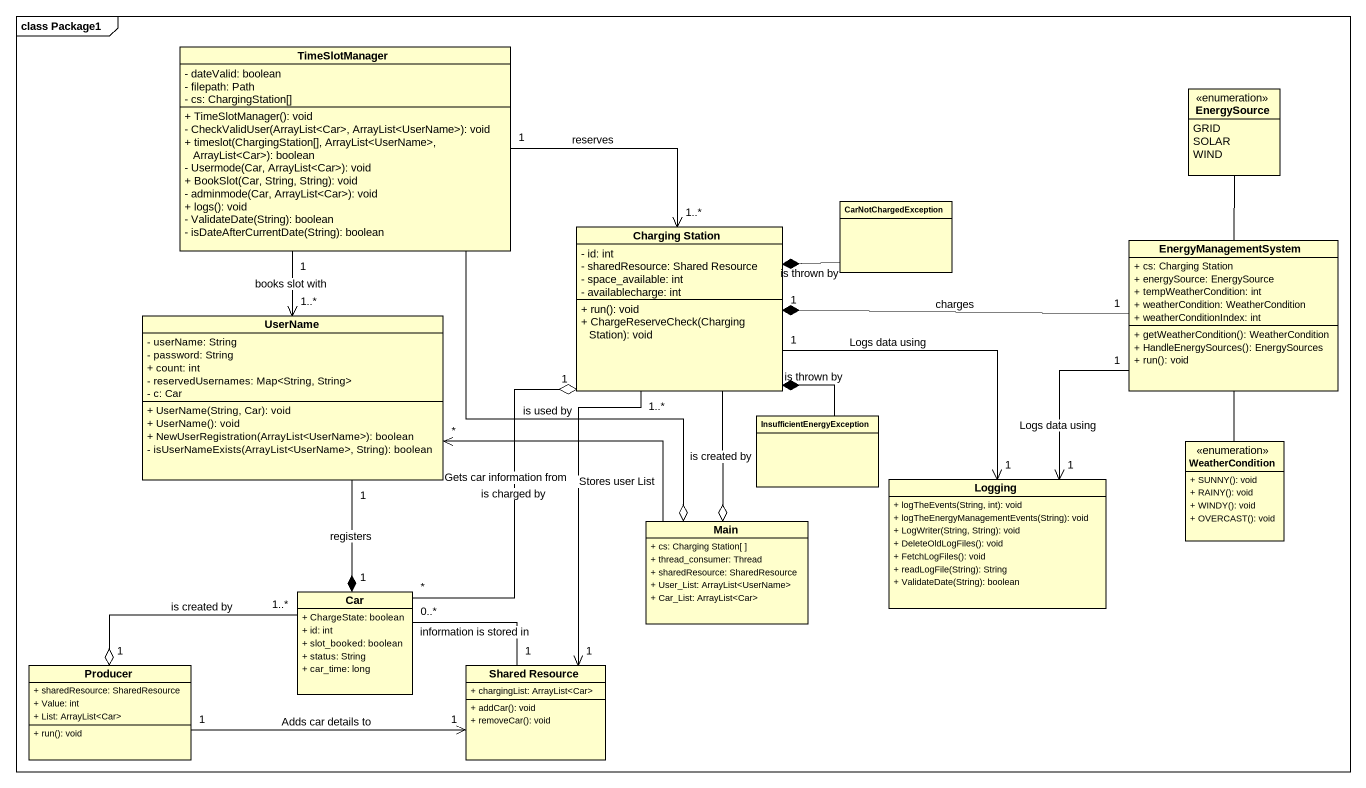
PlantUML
@startuml
mainframe class Package1
hide circle
hide empty members
skinparam classAttributeIconSize 0
class TimeSlotManager {
  - dateValid: boolean
  - filepath: Path
  - cs: ChargingStation[]
  + TimeSlotManager(): void
  - CheckValidUser(ArrayList<Car>, ArrayList<UserName>): void
  + timeslot(ChargingStation[], ArrayList<UserName>, ArrayList<Car>): boolean
  - Usermode(Car, ArrayList<Car>): void
  + BookSlot(Car, String, String): void
  - adminmode(Car, ArrayList<Car>): void
  + logs(): void
  - ValidateDate(String): boolean
  - isDateAfterCurrentDate(String): boolean
}
enum EnergySource {
  GRID
  SOLAR
  WIND
}
class CarNotChargedException
class "Charging Station" as Charging_Station {
  - id: int
  - sharedResource: Shared Resource
  - space_available: int
  - availablecharge: int
  + run(): void
  + ChargeReserveCheck(Charging Station): void
}
class EnergyManagementSystem {
  + cs: Charging Station
  + energySource: EnergySource
  + tempWeatherCondition: int
  + weatherCondition: WeatherCondition
  + weatherConditionIndex: int
  + getWeatherCondition(): WeatherCondition
  + HandleEnergySources(): EnergySources
  + run(): void
}
class UserName {
  - userName: String
  - password: String
  + count: int
  - reservedUsernames: Map<String, String>
  - c: Car
  + UserName(String, Car): void
  + UserName(): void
  + NewUserRegistration(ArrayList<UserName>): boolean
  - isUserNameExists(ArrayList<UserName>, String): boolean
}
class InsufficientEnergyException
class Logging {
  + logTheEvents(String, int): void
  + logTheEnergyManagementEvents(String): void
  + LogWriter(String, String): void
  + DeleteOldLogFiles(): void
  + FetchLogFiles(): void
  + readLogFile(String): String
  + ValidateDate(String): boolean
}
enum WeatherCondition {
  + SUNNY(): void
  + RAINY(): void
  + WINDY(): void
  + OVERCAST(): void
}
class Main {
  + cs: Charging Station[ ]
  + thread_consumer: Thread
  + sharedResource: SharedResource
  + User_List: ArrayList<UserName>
  + Car_List: ArrayList<Car>
}
class Car {
  + ChargeState: boolean
  + id: int
  + slot_booked: boolean
  + status: String
  + car_time: long
}
class Producer {
  + sharedResource: SharedResource
  + Value: int
  + List: ArrayList<Car>
  + run(): void
}
class "Shared Resource" as Shared_Resource {
  + chargingList: ArrayList<Car>
  + addCar(): void
  + removeCar(): void
}
TimeSlotManager "1" -right-> "1..*" Charging_Station : reserves
TimeSlotManager "1" --> "1..*" UserName : books slot with
TimeSlotManager --o Main : is used by
EnergySource -- EnergyManagementSystem
CarNotChargedException -left-* Charging_Station : is thrown by
Charging_Station "1" --> "1" Logging : Logs data using
Charging_Station --o Main : is created by
Charging_Station "1..*" --> "1" Shared_Resource : Gets car information from
EnergyManagementSystem "1" -left-* "1" Charging_Station : charges
EnergyManagementSystem "1" --> "1" Logging : Logs data using
UserName "1" --* "1" Car : registers
InsufficientEnergyException -up-* Charging_Station : is thrown by
WeatherCondition -up- EnergyManagementSystem
Main -left-> "*" UserName : Stores user List
Car "*" -up-o "1" Charging_Station : is charged by
Car "1..*" -left-o "1" Producer : is created by
Car "0..*" -right- "1" Shared_Resource : information is stored in
Producer "1" -right-> "1" Shared_Resource : Adds car details to
@enduml
